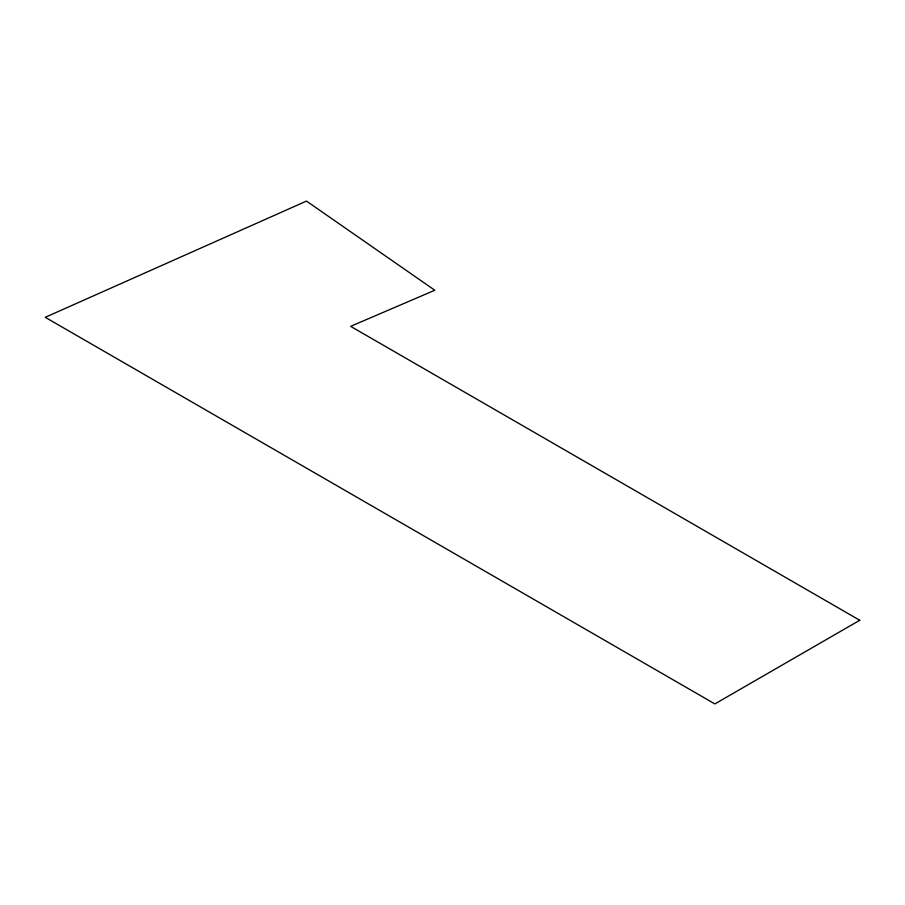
<?xml version="1.0" encoding="UTF-8"?>
<svg xmlns="http://www.w3.org/2000/svg" width="905" height="905" viewBox="0 0 905 905"><rect width="100%" height="100%" fill="white"/><g stroke="black" fill="none" stroke-linecap="round" stroke-linejoin="round"><path stroke-width="1.36" d="M859.75 620.276L714.871 703.92L45.25 317.316L306.478 201.08L434.796 290.245L350.642 326.343L859.75 620.276"/></g></svg>
